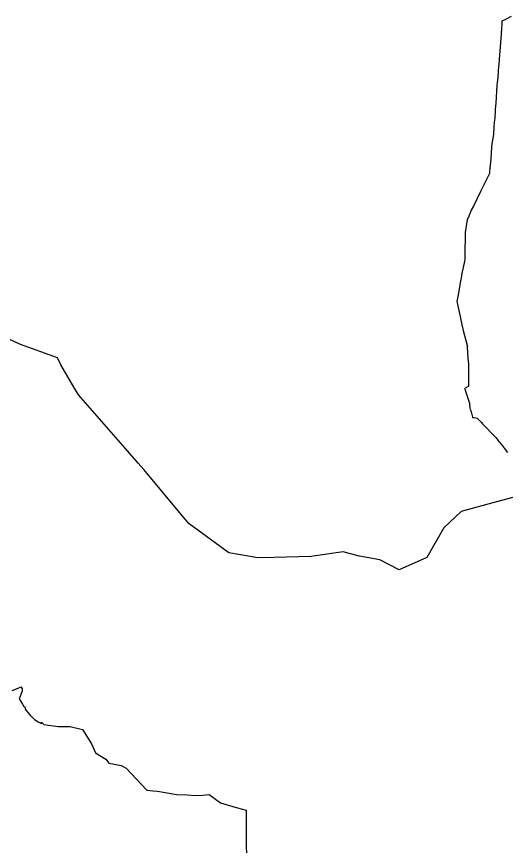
# Model space of a CAD drawing. Header units: metres. Extents: x 261539 to 373402, y 2100587 to 2213332.
# Drawn here: x 275625 to 284701, y 2128774 to 2144159 of the extents above; entities that cross this region are included whole.
import ezdxf

# ---------------------------------------------------------------- set-up
doc = ezdxf.new("R2010")
doc.units = ezdxf.units.M
doc.layers.add('DISTRICT BOUNDRY', color=86, linetype='Continuous')

msp = doc.modelspace()

# ---------------------------------------------------------------- linework, layer by layer
at = {"layer": 'DISTRICT BOUNDRY'}
for points in [[(284790, 2144159, 0), (284685, 2144107, 0), (284619, 2144073, 0), (284615, 2144006, 0), (284611, 2143947, 0), (284608, 2143887, 0), (284607, 2143882, 0), (284604, 2143835, 0), (284597, 2143751, 0), (284594, 2143687, 0), (284588, 2143591, 0), (284567, 2143374, 0), (284559, 2143263, 0), (284557, 2143232, 0), (284549, 2143144, 0), (284540, 2143028, 0), (284531, 2142937, 0), (284526, 2142885, 0), (284520, 2142770, 0), (284513, 2142666, 0), (284504, 2142550, 0), (284501, 2142505, 0), (284493, 2142428, 0), (284490, 2142374, 0), (284486, 2142316, 0), (284484, 2142278, 0), (284477, 2142203, 0), (284471, 2142116, 0), (284467, 2142064, 0), (284463, 2142025, 0), (284460, 2141980, 0), (284460, 2141971, 0), (284427, 2141765, 0), (284423, 2141721, 0), (284418, 2141652, 0), (284410, 2141514, 0), (284396, 2141346, 0), (284391, 2141275, 0), (284391, 2141266, 0), (284390, 2141265, 0), (284385, 2141252, 0), (284337, 2141152, 0), (284224, 2140919, 0), (284090, 2140645, 0), (284050, 2140567, 0), (284023, 2140503, 0), (284013, 2140476, 0), (283997, 2140440, 0), (283989, 2140424, 0), (283975, 2140392, 0), (283940, 2140155, 0), (283937, 2139992, 0), (283933, 2139884, 0), (283929, 2139661, 0), (283924, 2139627, 0), (283899, 2139504, 0), (283871, 2139368, 0), (283867, 2139345, 0), (283847, 2139220, 0), (283840, 2139183, 0), (283811, 2139029, 0), (283782, 2138876, 0), (283787, 2138850, 0), (283818, 2138710, 0), (283842, 2138599, 0), (283873, 2138445, 0), (283904, 2138314, 0), (283979, 2138041, 0), (283976, 2138036, 0), (283988, 2137824, 0), (284000, 2137721, 0), (283996, 2137301, 0), (283969, 2137286, 0), (283956, 2137278, 0), (283927, 2137262, 0), (283936, 2137236, 0), (283950, 2137198, 0), (283979, 2137104, 0), (283979, 2137103, 0), (284016, 2136990, 0), (284017, 2136980, 0), (284019, 2136974, 0), (284023, 2136963, 0), (284019, 2136959, 0), (284019, 2136957, 0), (284022, 2136913, 0), (284032, 2136877, 0), (284037, 2136867, 0), (284041, 2136858, 0), (284044, 2136852, 0), (284045, 2136849, 0), (284049, 2136833, 0), (284075, 2136734, 0), (284075, 2136728, 0), (284085, 2136727, 0), (284100, 2136724, 0), (284157, 2136715, 0), (284159, 2136713, 0), (284231, 2136639, 0), (284258, 2136611, 0), (284493, 2136369, 0), (284507, 2136355, 0), (284529, 2136326, 0), (284556, 2136290, 0), (284562, 2136281, 0), (284568, 2136274, 0), (284629, 2136200, 0), (284650, 2136175, 0), (284658, 2136164, 0), (284662, 2136158, 0), (284723, 2136077, 0)], [(285140, 2135327, 0), (284452, 2135141, 0), (283866, 2134983, 0), (283540, 2134680, 0), (283226, 2134131, 0), (282716, 2133901, 0), (282355, 2134084, 0), (281978, 2134154, 0), (281976, 2134154, 0), (281675, 2134234, 0), (281123, 2134152, 0), (281089, 2134147, 0), (280389, 2134130, 0), (280094, 2134123, 0), (279557, 2134215, 0), (278822, 2134752, 0), (278815, 2134760, 0), (278713, 2134883, 0), (278044, 2135690, 0), (277984, 2135762, 0), (277879, 2135882, 0), (277638, 2136159, 0), (276772, 2137149, 0), (276663, 2137332, 0), (276443, 2137700, 0), (276381, 2137833, 0), (275696, 2138078, 0), (275197, 2138307, 0)], [(275545, 2131664, 0), (275657, 2131710, 0), (275704, 2131729, 0), (275730, 2131704, 0), (275730, 2131698, 0), (275730, 2131652, 0), (275673, 2131511, 0), (275732, 2131408, 0), (275762, 2131370, 0), (275778, 2131364, 0), (275784, 2131318, 0), (275867, 2131219, 0), (275868, 2131215, 0), (275886, 2131195, 0), (275888, 2131192, 0), (275936, 2131147, 0), (275960, 2131124, 0), (276039, 2131078, 0), (276080, 2131052, 0), (276086, 2131060, 0), (276085, 2131074, 0), (276130, 2131033, 0), (276130, 2131033, 0), (276130, 2131033, 0), (276130, 2131033, 0), (276130, 2131033, 0), (276130, 2131033, 0), (276130, 2131033, 0), (276130, 2131033, 0), (276130, 2131033, 0), (276130, 2131033, 0), (276130, 2131033, 0), (276130, 2131033, 0), (276130, 2131033, 0), (276130, 2131033, 0), (276130, 2131033, 0), (276130, 2131033, 0), (276393, 2130996, 0), (276393, 2130996, 0), (276393, 2130996, 0), (276393, 2130996, 0), (276393, 2130996, 0), (276393, 2130996, 0), (276393, 2130996, 0), (276393, 2130996, 0), (276393, 2130996, 0), (276618, 2130996, 0), (276618, 2130996, 0), (276844, 2130939, 0), (276844, 2130939, 0), (276844, 2130939, 0), (276844, 2130939, 0), (276844, 2130939, 0), (276844, 2130939, 0), (277013, 2130676, 0), (277013, 2130676, 0), (277088, 2130507, 0), (277276, 2130394, 0), (277276, 2130394, 0), (277333, 2130319, 0), (277333, 2130319, 0), (277564, 2130272, 0), (277658, 2130226, 0), (278041, 2129817, 0), (278148, 2129801, 0), (278234, 2129795, 0), (278234, 2129795, 0), (278234, 2129795, 0), (278234, 2129795, 0), (278592, 2129737, 0), (278780, 2129727, 0), (278948, 2129718, 0), (279069, 2129725, 0), (279193, 2129735, 0), (279403, 2129581, 0), (279696, 2129494, 0), (279699, 2129493, 0), (279789, 2129470, 0), (279882, 2129446, 0), (279879, 2129399, 0), (279881, 2129041, 0), (279881, 2128928, 0), (279881, 2128898, 0), (279885, 2128516, 0)]]:
    msp.add_polyline3d(points, dxfattribs=at)

doc.saveas('drawing.dxf')
